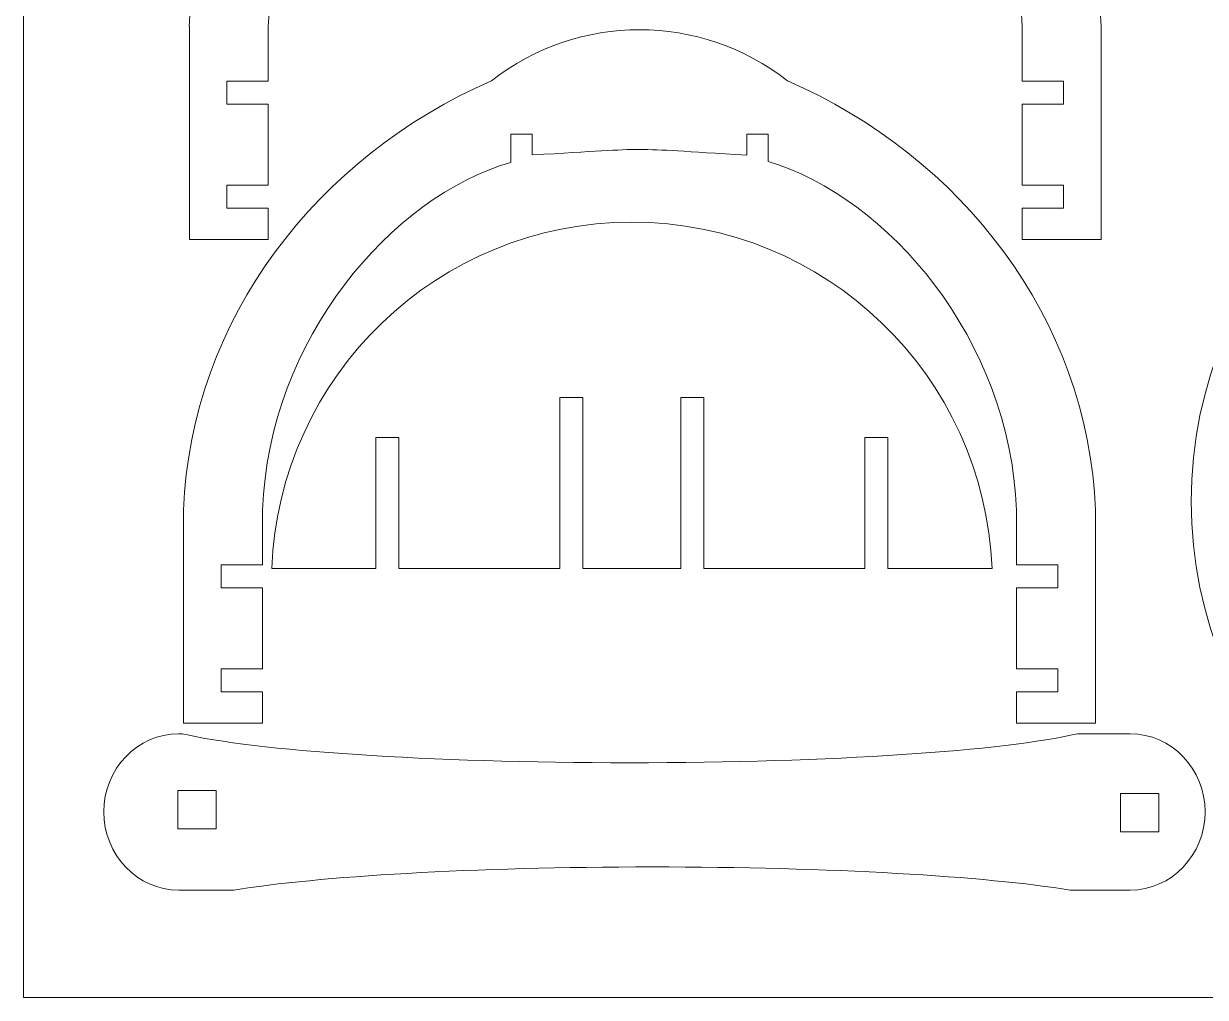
# Model space of a CAD drawing. Header units: centimetres. Extents: x -32.6 to 17.4, y -6.9 to 30.3.
# Drawn here: x -32.64 to -17.21, y 0.26 to 12.97 of the extents above; entities that cross this region are included whole.
import ezdxf

# ---------------------------------------------------------------- set-up
doc = ezdxf.new("R2010")
doc.units = ezdxf.units.CM
doc.header["$MEASUREMENT"] = 0
doc.layers.add('Layer 1', color=7, linetype='Continuous')

msp = doc.modelspace()

# ---------------------------------------------------------------- linework, layer by layer
at = {"linetype": 'Continuous', "lineweight": 0}
for points in [[(-32.641, 0.262), (17.359, 0.262), (17.359, 30.262), (-32.641, 30.262)], [(-30.128, 2.96), (-30.628, 2.96), (-30.628, 2.46), (-30.128, 2.46)], [(-17.82, 2.923), (-18.32, 2.923), (-18.32, 2.423), (-17.82, 2.423)]]:
    msp.add_lwpolyline(points, close=True, dxfattribs=at)
at = {"linetype": 'Continuous', "lineweight": 0, "flags": 128}
msp.add_lwpolyline([(-19.997, 5.859, 0.961049), (-29.402, 5.859), (-28.041, 5.859), (-28.041, 7.569), (-27.741, 7.569), (-27.741, 5.859), (-25.639, 5.859), (-25.639, 8.092), (-25.339, 8.092), (-25.339, 5.859), (-25.339, 5.859), (-24.061, 5.859), (-24.061, 8.092), (-23.761, 8.092), (-23.761, 5.859), (-21.659, 5.859), (-21.659, 7.569), (-21.359, 7.569), (-21.359, 5.859)], format="xyb", close=True, dxfattribs=at)
at = {"linetype": 'Continuous', "lineweight": 0}
msp.add_arc((-24.6, 9.759), 3.131, 51.9121, 128.0879, dxfattribs=at)
at = {"lineweight": 0}
for points in [[(-14.107, 23.332), (-11.034, 23.332), (-8.542, 20.84), (-8.542, 17.767), (-8.542, 17.767), (-8.542, 14.694), (-11.034, 12.202), (-14.107, 12.202), (-14.107, 12.202), (-17.179, 12.202), (-19.671, 14.694), (-19.671, 17.767), (-19.671, 17.767), (-19.671, 20.84), (-17.179, 23.332), (-14.107, 23.332)], [(-11.832, 12.297), (-8.759, 12.297), (-6.267, 9.805), (-6.267, 6.732), (-6.267, 6.732), (-6.267, 3.659), (-8.759, 1.168), (-11.832, 1.168), (-11.832, 1.168), (-14.904, 1.168), (-17.396, 3.659), (-17.396, 6.732), (-17.396, 6.732), (-17.396, 9.805), (-14.904, 12.297), (-11.832, 12.297)]]:
    msp.add_open_spline(points, degree=3, knots=[0, 0, 0, 0, 0.25, 0.25, 0.25, 0.25, 0.5, 0.5, 0.5, 0.5, 0.75, 0.75, 0.75, 0.75, 1, 1, 1, 1], dxfattribs=at)
at = {"lineweight": 5}
for points in [[(-30.479, 12.933), (-30.385, 15.27), (-28.943, 17.261), (-26.91, 18.15)], [(-22.146, 18.153), (-20.11, 17.265), (-18.666, 15.272), (-18.571, 12.933)], [(-30.477, 10.152), (-30.477, 10.152), (-30.477, 12.933), (-30.477, 12.933)], [(-29.447, 12.933), (-29.447, 12.933), (-29.447, 12.933), (-29.447, 12.933)], [(-29.447, 12.933), (-29.447, 12.933), (-29.447, 12.22), (-29.447, 12.22)], [(-19.603, 12.22), (-19.603, 12.22), (-19.603, 12.933), (-19.603, 12.933)], [(-19.603, 12.933), (-19.603, 12.933), (-19.603, 12.933), (-19.603, 12.933)], [(-18.573, 12.933), (-18.573, 12.933), (-18.573, 10.152), (-18.573, 10.152)], [(-29.447, 12.22), (-29.447, 12.22), (-29.987, 12.22), (-29.987, 12.22)], [(-29.987, 12.22), (-29.987, 12.22), (-29.987, 11.92), (-29.987, 11.92)], [(-19.063, 12.22), (-19.063, 12.22), (-19.603, 12.22), (-19.603, 12.22)], [(-19.063, 11.92), (-19.063, 11.92), (-19.063, 12.22), (-19.063, 12.22)], [(-29.987, 11.92), (-29.987, 11.92), (-29.447, 11.92), (-29.447, 11.92)], [(-29.447, 11.92), (-29.447, 11.92), (-29.447, 10.86), (-29.447, 10.86)], [(-19.603, 10.86), (-19.603, 10.86), (-19.603, 11.92), (-19.603, 11.92)], [(-19.603, 11.92), (-19.603, 11.92), (-19.063, 11.92), (-19.063, 11.92)], [(-29.447, 10.86), (-29.447, 10.86), (-29.987, 10.86), (-29.987, 10.86)], [(-29.987, 10.86), (-29.987, 10.86), (-29.987, 10.56), (-29.987, 10.56)], [(-19.063, 10.86), (-19.063, 10.86), (-19.603, 10.86), (-19.603, 10.86)], [(-19.063, 10.56), (-19.063, 10.56), (-19.063, 10.86), (-19.063, 10.86)], [(-29.987, 10.56), (-29.987, 10.56), (-29.447, 10.56), (-29.447, 10.56)], [(-29.447, 10.56), (-29.447, 10.56), (-29.447, 10.152), (-29.447, 10.152)], [(-19.603, 10.152), (-19.603, 10.152), (-19.603, 10.56), (-19.603, 10.56)], [(-19.603, 10.56), (-19.603, 10.56), (-19.063, 10.56), (-19.063, 10.56)], [(-29.447, 10.152), (-29.447, 10.152), (-30.477, 10.152), (-30.477, 10.152)], [(-18.573, 10.152), (-18.573, 10.152), (-19.603, 10.152), (-19.603, 10.152)]]:
    msp.add_open_spline(points, degree=3, dxfattribs=at)
msp.add_open_spline([(-19.603, 12.933), (-19.708, 15.553), (-21.873, 17.639), (-24.525, 17.639), (-24.525, 17.639), (-27.177, 17.639), (-29.342, 15.553), (-29.447, 12.933)], degree=3, knots=[0.47058824, 0.47058824, 0.47058824, 0.47058824, 0.5, 0.5, 0.5, 0.5, 0.52941176, 0.52941176, 0.52941176, 0.52941176], dxfattribs=at)
at = {"color": 7, "lineweight": 5}
msp.add_open_spline([(-17.215, 2.682), (-17.215, 2.682), (-17.215, 2.682), (-17.215, 2.682), (-17.215, 2.682), (-17.215, 2.12), (-17.655, 1.661), (-18.193, 1.661), (-18.193, 1.661), (-18.193, 1.661), (-18.976, 1.661), (-18.976, 1.661), (-18.976, 1.661), (-20.072, 1.842), (-22.107, 1.964), (-24.436, 1.964), (-24.436, 1.964), (-26.765, 1.964), (-28.8, 1.842), (-29.896, 1.661), (-29.896, 1.661), (-29.896, 1.661), (-30.616, 1.661), (-30.616, 1.661), (-30.616, 1.661), (-31.154, 1.661), (-31.594, 2.12), (-31.594, 2.682), (-31.594, 2.682), (-31.594, 2.682), (-31.594, 2.682), (-31.594, 2.682), (-31.594, 2.682), (-31.594, 3.243), (-31.154, 3.702), (-30.616, 3.702), (-30.616, 3.702), (-30.616, 3.702), (-30.573, 3.702), (-30.573, 3.702), (-30.573, 3.702), (-29.628, 3.48), (-27.367, 3.324), (-24.727, 3.324), (-24.727, 3.324), (-22.088, 3.324), (-19.826, 3.48), (-18.881, 3.702), (-18.881, 3.702), (-18.881, 3.702), (-18.193, 3.702), (-18.193, 3.702), (-18.193, 3.702), (-17.655, 3.702), (-17.215, 3.243), (-17.215, 2.682)], degree=3, knots=[0, 0, 0, 0, 0.071429, 0.071429, 0.071429, 0.071429, 0.142857, 0.142857, 0.142857, 0.142857, 0.214286, 0.214286, 0.214286, 0.214286, 0.285714, 0.285714, 0.285714, 0.285714, 0.357143, 0.357143, 0.357143, 0.357143, 0.428571, 0.428571, 0.428571, 0.428571, 0.5, 0.5, 0.5, 0.5, 0.571429, 0.571429, 0.571429, 0.571429, 0.642857, 0.642857, 0.642857, 0.642857, 0.714286, 0.714286, 0.714286, 0.714286, 0.785714, 0.785714, 0.785714, 0.785714, 0.857143, 0.857143, 0.857143, 0.857143, 0.928571, 0.928571, 0.928571, 0.928571, 1, 1, 1, 1], dxfattribs=at)
at = {"layer": 'Layer 1', "lineweight": 0}
for points in [[(-30.477, 10.152), (-30.477, 10.152), (-30.477, 12.933), (-30.477, 12.933)], [(-29.447, 12.933), (-29.447, 12.933), (-29.447, 12.22), (-29.447, 12.22)], [(-18.573, 12.933), (-18.573, 12.933), (-18.573, 10.152), (-18.573, 10.152)], [(-30.554, 6.62), (-30.453, 9.128), (-28.8, 11.237), (-26.531, 12.223)], [(-29.447, 12.22), (-29.447, 12.22), (-29.987, 12.22), (-29.987, 12.22)], [(-29.987, 12.22), (-29.987, 12.22), (-29.987, 11.92), (-29.987, 11.92)], [(-22.669, 12.223), (-20.399, 11.237), (-18.747, 9.128), (-18.646, 6.62)], [(-19.063, 11.92), (-19.063, 11.92), (-19.063, 12.22), (-19.063, 12.22)], [(-29.987, 11.92), (-29.987, 11.92), (-29.447, 11.92), (-29.447, 11.92)], [(-29.447, 11.92), (-29.447, 11.92), (-29.447, 10.86), (-29.447, 10.86)], [(-19.603, 10.86), (-19.603, 10.86), (-19.603, 11.92), (-19.603, 11.92)], [(-19.603, 11.92), (-19.603, 11.92), (-19.063, 11.92), (-19.063, 11.92)], [(-26, 11.527), (-26, 11.527), (-26.28, 11.527), (-26.28, 11.527)], [(-26.28, 11.527), (-26.28, 11.527), (-26.28, 11.158), (-26.28, 11.158)], [(-26, 11.255), (-26, 11.255), (-26, 11.527), (-26, 11.527)], [(-22.92, 11.527), (-22.92, 11.527), (-23.2, 11.527), (-23.2, 11.527)], [(-23.2, 11.527), (-23.2, 11.527), (-23.2, 11.252), (-23.2, 11.252)], [(-22.92, 11.172), (-22.92, 11.172), (-22.92, 11.527), (-22.92, 11.527)], [(-26.28, 11.158), (-27.839, 10.707), (-29.436, 8.859), (-29.522, 6.62)], [(-19.678, 6.62), (-19.764, 8.853), (-21.352, 10.697), (-22.92, 11.172)], [(-29.447, 10.86), (-29.447, 10.86), (-29.987, 10.86), (-29.987, 10.86)], [(-29.987, 10.86), (-29.987, 10.86), (-29.987, 10.56), (-29.987, 10.56)], [(-19.063, 10.86), (-19.063, 10.86), (-19.603, 10.86), (-19.603, 10.86)], [(-19.063, 10.56), (-19.063, 10.56), (-19.063, 10.86), (-19.063, 10.86)], [(-29.987, 10.56), (-29.987, 10.56), (-29.447, 10.56), (-29.447, 10.56)], [(-29.447, 10.56), (-29.447, 10.56), (-29.447, 10.152), (-29.447, 10.152)], [(-19.603, 10.152), (-19.603, 10.152), (-19.603, 10.56), (-19.603, 10.56)], [(-19.603, 10.56), (-19.603, 10.56), (-19.063, 10.56), (-19.063, 10.56)], [(-29.447, 10.152), (-29.447, 10.152), (-30.477, 10.152), (-30.477, 10.152)], [(-18.573, 10.152), (-18.573, 10.152), (-19.603, 10.152), (-19.603, 10.152)], [(-30.552, 3.839), (-30.552, 3.839), (-30.552, 6.62), (-30.552, 6.62)], [(-29.522, 6.62), (-29.522, 6.62), (-29.522, 5.907), (-29.522, 5.907)], [(-19.678, 5.907), (-19.678, 5.907), (-19.678, 6.62), (-19.678, 6.62)], [(-18.648, 6.62), (-18.648, 6.62), (-18.648, 3.839), (-18.648, 3.839)], [(-29.522, 5.907), (-29.522, 5.907), (-30.062, 5.907), (-30.062, 5.907)], [(-30.062, 5.907), (-30.062, 5.907), (-30.062, 5.607), (-30.062, 5.607)], [(-19.138, 5.907), (-19.138, 5.907), (-19.678, 5.907), (-19.678, 5.907)], [(-19.138, 5.607), (-19.138, 5.607), (-19.138, 5.907), (-19.138, 5.907)], [(-30.062, 5.607), (-30.062, 5.607), (-29.522, 5.607), (-29.522, 5.607)], [(-29.522, 5.607), (-29.522, 5.607), (-29.522, 4.548), (-29.522, 4.548)], [(-19.678, 4.548), (-19.678, 4.548), (-19.678, 5.607), (-19.678, 5.607)], [(-19.678, 5.607), (-19.678, 5.607), (-19.138, 5.607), (-19.138, 5.607)], [(-29.522, 4.548), (-29.522, 4.548), (-30.062, 4.548), (-30.062, 4.548)], [(-30.062, 4.548), (-30.062, 4.548), (-30.062, 4.248), (-30.062, 4.248)], [(-19.138, 4.548), (-19.138, 4.548), (-19.678, 4.548), (-19.678, 4.548)], [(-19.138, 4.248), (-19.138, 4.248), (-19.138, 4.548), (-19.138, 4.548)], [(-30.062, 4.248), (-30.062, 4.248), (-29.522, 4.248), (-29.522, 4.248)], [(-29.522, 4.248), (-29.522, 4.248), (-29.522, 3.839), (-29.522, 3.839)], [(-19.678, 3.839), (-19.678, 3.839), (-19.678, 4.248), (-19.678, 4.248)], [(-19.678, 4.248), (-19.678, 4.248), (-19.138, 4.248), (-19.138, 4.248)], [(-29.522, 3.839), (-29.522, 3.839), (-30.552, 3.839), (-30.552, 3.839)], [(-18.648, 3.839), (-18.648, 3.839), (-19.678, 3.839), (-19.678, 3.839)]]:
    msp.add_open_spline(points, degree=3, dxfattribs=at)
msp.add_open_spline([(-23.2, 11.252), (-24.019, 11.301), (-24.307, 11.327), (-24.6, 11.327), (-24.6, 11.327), (-24.887, 11.327), (-25.169, 11.302), (-26, 11.255)], degree=3, knots=[0.43902439, 0.43902439, 0.43902439, 0.43902439, 0.46341463, 0.46341463, 0.46341463, 0.46341463, 0.48780488, 0.48780488, 0.48780488, 0.48780488], dxfattribs=at)

doc.saveas('drawing.dxf')
